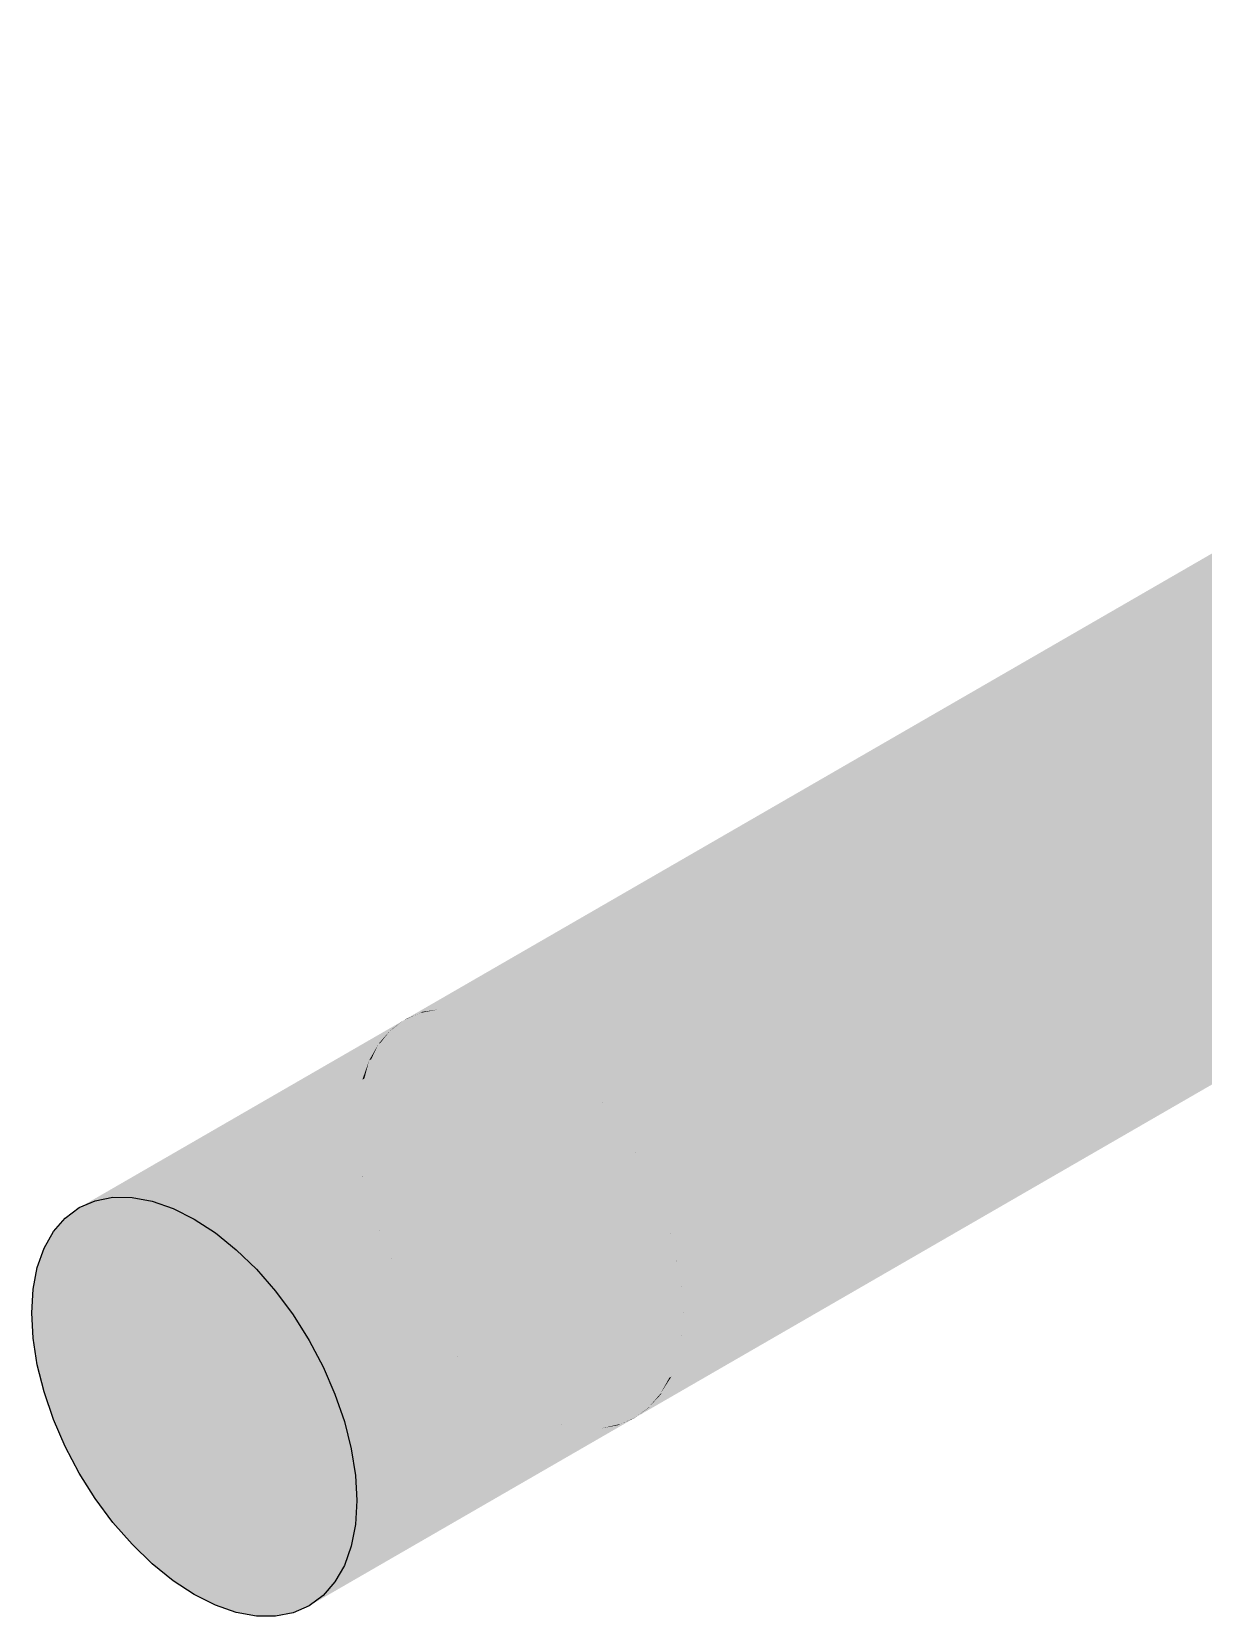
# Model space of a CAD drawing. Extents: x 0 to 297, y 0 to 210.
# Drawn here: x 192.67 to 223.25, y 126.83 to 168.17 of the extents above; entities that cross this region are included whole.
import ezdxf

# ---------------------------------------------------------------- set-up
doc = ezdxf.new("R2010")
doc.units = 0
doc.layers.add('SOMBRA', color=8, linetype='CONTINUOUS')
doc.layers.add('VISIBLE', color=7, linetype='CONTINUOUS')

msp = doc.modelspace()

# ---------------------------------------------------------------- linework, layer by layer
at = {"layer": 'SOMBRA', "color": 254}
for points in [[(246.5897, 167.9034), (246.2243, 167.6332), (202.0839, 142.1487)], [(202.3956, 142.3879), (246.5897, 167.9034), (202.0839, 142.1487)], [(246.5902, 167.9036), (246.5897, 167.9034), (202.3956, 142.3879)], [(246.5902, 167.9036), (202.3956, 142.3879), (202.4497, 142.419)], [(247.007, 168.085), (246.5902, 167.9036), (202.4497, 142.419)], [(202.8128, 142.5695), (247.007, 168.085), (202.4497, 142.419)], [(247.0075, 168.0851), (247.007, 168.085), (202.8128, 142.5695)], [(247.0075, 168.0851), (202.8128, 142.5695), (202.8671, 142.6007)], [(247.4684, 168.1746), (247.0075, 168.0851), (202.8671, 142.6007)], [(203.2742, 142.6591), (247.4684, 168.1746), (202.8671, 142.6007)], [(247.9661, 168.1707), (247.4684, 168.1746), (203.2742, 142.6591)], [(203.772, 142.6552), (247.9661, 168.1707), (203.2742, 142.6591)], [(248.4917, 168.0733), (247.9661, 168.1707), (203.772, 142.6552)], [(204.2975, 142.5578), (248.4917, 168.0733), (203.772, 142.6552)], [(249.036, 167.884), (248.4917, 168.0733), (204.2975, 142.5578)], [(204.8418, 142.3685), (249.036, 167.884), (204.2975, 142.5578)], [(249.5897, 167.6062), (249.036, 167.884), (204.8418, 142.3685)], [(246.2238, 167.6329), (245.9159, 167.2785), (201.7755, 141.7941)], [(202.0296, 142.1174), (246.2238, 167.6329), (201.7755, 141.7941)], [(246.2243, 167.6332), (246.2238, 167.6329), (202.0296, 142.1174)], [(246.2243, 167.6332), (202.0296, 142.1174), (202.0839, 142.1487)], [(205.3956, 142.0907), (249.5897, 167.6062), (204.8418, 142.3685)], [(250.1435, 167.2446), (249.5897, 167.6062), (205.3956, 142.0907)], [(245.9155, 167.2781), (245.6703, 166.8456), (201.5297, 141.3609)], [(201.7213, 141.7625), (245.9155, 167.2781), (201.5297, 141.3609)], [(245.9159, 167.2785), (245.9155, 167.2781), (201.7213, 141.7625)], [(245.9159, 167.2785), (201.7213, 141.7625), (201.7755, 141.7941)], [(205.9493, 141.7291), (250.1435, 167.2446), (205.3956, 142.0907)], [(250.6878, 166.8053), (250.1435, 167.2446), (205.9493, 141.7291)], [(245.67, 166.845), (245.4919, 166.3418), (201.3515, 140.8574)], [(201.4759, 141.3295), (245.67, 166.845), (201.3515, 140.8574)], [(245.6703, 166.8456), (245.67, 166.845), (201.4759, 141.3295)], [(245.6703, 166.8456), (201.4759, 141.3295), (201.5297, 141.3609)], [(206.4936, 141.2898), (250.6878, 166.8053), (205.9493, 141.7291)], [(251.2133, 166.2959), (250.6878, 166.8053), (206.4936, 141.2898)], [(245.4917, 166.3412), (245.3835, 165.7759), (201.243, 140.2914)], [(201.2975, 140.8257), (245.4917, 166.3412), (201.243, 140.2914)], [(245.4919, 166.3418), (245.4917, 166.3412), (201.2975, 140.8257)], [(245.4919, 166.3418), (201.2975, 140.8257), (201.3515, 140.8574)], [(207.0191, 140.7804), (251.2133, 166.2959), (206.4936, 141.2898)], [(245.3835, 165.7759), (245.3834, 165.7752), (201.1892, 140.2597)], [(245.3835, 165.7759), (201.1892, 140.2597), (201.243, 140.2914)], [(203.2742, 142.6591), (202.8128, 142.5695), (194.3275, 137.6705)], [(194.789, 137.7601), (203.2742, 142.6591), (194.3275, 137.6705)], [(203.772, 142.6552), (203.2742, 142.6591), (194.789, 137.7601)], [(195.2867, 137.7562), (203.772, 142.6552), (194.789, 137.7601)], [(204.2975, 142.5578), (203.772, 142.6552), (195.2867, 137.7562)], [(203.2742, 142.6591), (202.8671, 142.6007), (202.8134, 142.5696)], [(202.3956, 142.3879), (202.0296, 142.1174), (193.5444, 137.2184)], [(193.9103, 137.4889), (202.3956, 142.3879), (193.5444, 137.2184)], [(202.8128, 142.5695), (202.3956, 142.3879), (193.9103, 137.4889)], [(194.3275, 137.6705), (202.8128, 142.5695), (193.9103, 137.4889)], [(195.8122, 137.6588), (204.2975, 142.5578), (195.2867, 137.7562)], [(204.8418, 142.3685), (204.2975, 142.5578), (195.8122, 137.6588)], [(196.3565, 137.4695), (204.8418, 142.3685), (195.8122, 137.6588)], [(205.3956, 142.0907), (204.8418, 142.3685), (196.3565, 137.4695)], [(202.3956, 142.3879), (202.0839, 142.1487), (202.0301, 142.1177)], [(202.4497, 142.419), (202.3956, 142.3879), (202.3961, 142.3881)], [(202.8128, 142.5695), (202.4497, 142.419), (202.3961, 142.3881)], [(202.8671, 142.6007), (202.8128, 142.5695), (202.8134, 142.5696)], [(202.0296, 142.1174), (201.7213, 141.7625), (193.236, 136.8636)], [(193.5444, 137.2184), (202.0296, 142.1174), (193.236, 136.8636)], [(196.9103, 137.1917), (205.3956, 142.0907), (196.3565, 137.4695)], [(205.9493, 141.7291), (205.3956, 142.0907), (196.9103, 137.1917)], [(202.0296, 142.1174), (201.7755, 141.7941), (201.7217, 141.763)], [(202.0839, 142.1487), (202.0296, 142.1174), (202.0301, 142.1177)], [(201.7213, 141.7625), (201.4759, 141.3295), (192.9906, 136.4305)], [(193.236, 136.8636), (201.7213, 141.7625), (192.9906, 136.4305)], [(197.464, 136.8301), (205.9493, 141.7291), (196.9103, 137.1917)], [(206.4936, 141.2898), (205.9493, 141.7291), (197.464, 136.8301)], [(201.7213, 141.7625), (201.5297, 141.3609), (201.4762, 141.33)], [(201.7755, 141.7941), (201.7213, 141.7625), (201.7217, 141.763)], [(201.4759, 141.3295), (201.2975, 140.8257), (192.8122, 135.9267)], [(192.9906, 136.4305), (201.4759, 141.3295), (192.8122, 135.9267)], [(198.0083, 136.3908), (206.4936, 141.2898), (197.464, 136.8301)], [(207.0191, 140.7804), (206.4936, 141.2898), (198.0083, 136.3908)], [(201.4759, 141.3295), (201.3515, 140.8574), (201.2977, 140.8263)], [(201.5297, 141.3609), (201.4759, 141.3295), (201.4762, 141.33)], [(201.2975, 140.8257), (201.1892, 140.2597), (192.7039, 135.3607)], [(192.8122, 135.9267), (201.2975, 140.8257), (192.7039, 135.3607)], [(198.5339, 135.8814), (207.0191, 140.7804), (198.0083, 136.3908)], [(201.2975, 140.8257), (201.243, 140.2914), (201.1893, 140.2604)], [(201.3515, 140.8574), (201.2975, 140.8257), (201.2977, 140.8263)], [(201.243, 140.2914), (201.1892, 140.2597), (201.1893, 140.2604)]]:
    msp.add_solid(points, dxfattribs=at)
at = {"layer": 'SOMBRA', "color": 253}
for points in [[(251.7104, 165.7258), (251.2133, 166.2959), (207.0191, 140.7804)], [(201.1892, 140.2597), (245.3834, 165.7752), (201.2069, 139.6731)], [(245.3834, 165.7752), (245.3471, 165.1575), (201.2069, 139.6731)], [(251.7104, 165.7258), (207.0191, 140.7804), (251.6567, 165.6948)], [(251.6567, 165.6948), (207.0191, 140.7804), (207.5163, 140.2103)], [(207.5169, 140.2096), (251.6567, 165.6948), (207.5163, 140.2103)], [(251.7116, 165.7244), (251.711, 165.7251), (207.5169, 140.2096)], [(207.5169, 140.2096), (251.711, 165.7251), (251.6567, 165.6948)], [(251.7116, 165.7244), (207.5169, 140.2096), (207.5713, 140.24)], [(252.1725, 165.1027), (251.7116, 165.7244), (207.5713, 140.24)], [(245.3471, 165.1575), (245.3471, 165.1567), (201.1529, 139.6412)], [(245.3471, 165.1575), (201.1529, 139.6412), (201.2069, 139.6731)], [(201.1529, 139.6412), (245.3471, 165.1567), (201.2428, 139.0126)], [(245.3471, 165.1567), (245.3833, 164.4971), (201.2428, 139.0126)], [(207.9783, 139.5872), (252.1725, 165.1027), (207.5713, 140.24)], [(252.173, 165.1019), (252.1725, 165.1027), (207.9783, 139.5872)], [(252.173, 165.1019), (207.9783, 139.5872), (208.0326, 139.6175)], [(252.5897, 164.4393), (252.173, 165.1019), (208.0326, 139.6175)], [(245.3833, 164.4971), (245.3834, 164.4963), (201.1892, 138.9808)], [(245.3833, 164.4971), (201.1892, 138.9808), (201.2428, 139.0126)], [(201.1892, 138.9808), (245.3834, 164.4963), (201.3509, 138.3216)], [(245.3834, 164.4963), (245.4915, 163.8062), (201.3509, 138.3216)], [(208.3956, 138.9238), (252.5897, 164.4393), (208.0326, 139.6175)], [(252.5902, 164.4385), (252.5897, 164.4393), (208.3956, 138.9238)], [(252.5902, 164.4385), (208.3956, 138.9238), (208.4496, 138.9539)], [(252.9556, 163.7462), (252.5902, 164.4385), (208.4496, 138.9539)], [(245.4915, 163.8062), (245.4917, 163.8053), (201.2975, 138.2898)], [(245.4915, 163.8062), (201.2975, 138.2898), (201.3509, 138.3216)], [(208.7615, 138.2307), (252.9556, 163.7462), (208.4496, 138.9539)], [(207.5169, 140.2096), (207.0191, 140.7804), (198.5339, 135.8814)], [(201.1892, 140.2597), (201.1529, 139.6412), (192.6676, 134.7422)], [(192.7039, 135.3607), (201.1892, 140.2597), (192.6676, 134.7422)], [(199.0316, 135.3106), (207.5169, 140.2096), (198.5339, 135.8814)], [(207.9783, 139.5872), (207.5169, 140.2096), (199.0316, 135.3106)], [(201.1892, 140.2597), (201.2069, 139.6731), (201.153, 139.642)], [(207.5713, 140.24), (207.5169, 140.2096), (207.5174, 140.2089)], [(207.9783, 139.5872), (207.5713, 140.24), (207.5174, 140.2089)], [(192.6676, 134.7422), (201.1529, 139.6412), (192.7039, 134.0818)], [(201.1529, 139.6412), (201.1892, 138.9808), (192.7039, 134.0818)], [(199.493, 134.6882), (207.9783, 139.5872), (199.0316, 135.3106)], [(208.3956, 138.9238), (207.9783, 139.5872), (199.493, 134.6882)], [(201.2069, 139.6731), (201.1529, 139.6412), (201.153, 139.642)], [(201.1529, 139.6412), (201.2428, 139.0126), (201.1892, 138.9816)], [(208.0326, 139.6175), (207.9783, 139.5872), (207.9788, 139.5864)], [(208.3956, 138.9238), (208.0326, 139.6175), (207.9788, 139.5864)], [(192.7039, 134.0818), (201.1892, 138.9808), (192.8122, 133.3908)], [(201.1892, 138.9808), (201.2975, 138.2898), (192.8122, 133.3908)], [(201.2428, 139.0126), (201.1892, 138.9808), (201.1892, 138.9816)], [(201.1892, 138.9808), (201.3509, 138.3216), (201.2973, 138.2906)], [(208.4496, 138.9539), (208.3956, 138.9238), (208.396, 138.9229)], [(208.7615, 138.2307), (208.4496, 138.9539), (208.396, 138.9229)], [(199.9103, 134.0248), (208.3956, 138.9238), (199.493, 134.6882)], [(208.7615, 138.2307), (208.3956, 138.9238), (199.9103, 134.0248)], [(200.2762, 133.3318), (208.7615, 138.2307), (199.9103, 134.0248)], [(201.3509, 138.3216), (201.2975, 138.2898), (201.2973, 138.2906)]]:
    msp.add_solid(points, dxfattribs=at)
at = {"layer": 'SOMBRA', "color": 252}
for points in [[(201.2975, 138.2898), (245.4917, 163.8053), (201.5295, 137.612)], [(245.4917, 163.8053), (245.6698, 163.0964), (201.5295, 137.612)], [(252.956, 163.7454), (252.9556, 163.7462), (208.7615, 138.2307)], [(252.956, 163.7454), (208.7615, 138.2307), (208.8156, 138.2609)], [(253.264, 163.0354), (252.956, 163.7454), (208.8156, 138.2609)], [(245.6698, 163.0964), (245.67, 163.0955), (201.4759, 137.58)], [(245.6698, 163.0964), (201.4759, 137.58), (201.5295, 137.612)], [(201.4759, 137.58), (245.67, 163.0955), (201.7747, 136.8954)], [(245.67, 163.0955), (245.9152, 162.38), (201.7747, 136.8954)], [(209.0698, 137.5199), (253.264, 163.0354), (208.8156, 138.2609)], [(253.2643, 163.0345), (253.264, 163.0354), (209.0698, 137.5199)], [(253.2643, 163.0345), (209.0698, 137.5199), (209.1238, 137.55)], [(253.5094, 162.319), (253.2643, 163.0345), (209.1238, 137.55)], [(245.9152, 162.38), (245.9155, 162.3791), (201.7213, 136.8636)], [(245.9152, 162.38), (201.7213, 136.8636), (201.7747, 136.8954)], [(201.7213, 136.8636), (245.9155, 162.3791), (202.083, 136.1846)], [(245.9155, 162.3791), (246.2234, 161.6691), (202.083, 136.1846)], [(209.3152, 136.8035), (253.5094, 162.319), (209.1238, 137.55)], [(253.5096, 162.3181), (253.5094, 162.319), (209.3152, 136.8035)], [(253.5096, 162.3181), (209.3152, 136.8035), (209.3693, 136.8337)], [(253.6878, 161.6092), (253.5096, 162.3181), (209.3693, 136.8337)], [(246.2234, 161.6691), (246.2238, 161.6682), (202.0296, 136.1527)], [(246.2234, 161.6691), (202.0296, 136.1527), (202.083, 136.1846)], [(202.0296, 136.1527), (246.2238, 161.6682), (202.4487, 135.4915)], [(246.2238, 161.6682), (246.5893, 160.976), (202.4487, 135.4915)], [(209.4936, 136.0937), (253.6878, 161.6092), (209.3693, 136.8337)], [(253.6879, 161.6083), (253.6878, 161.6092), (209.4936, 136.0937)], [(253.6879, 161.6083), (209.4936, 136.0937), (209.5474, 136.1238)], [(253.7961, 160.9182), (253.6879, 161.6083), (209.5474, 136.1238)], [(246.5893, 160.976), (246.5897, 160.9752), (202.3956, 135.4597)], [(246.5893, 160.976), (202.3956, 135.4597), (202.4487, 135.4915)], [(202.3956, 135.4597), (246.5897, 160.9752), (202.8661, 134.8281)], [(246.5897, 160.9752), (247.0065, 160.3126), (202.8661, 134.8281)], [(209.6019, 135.4026), (253.7961, 160.9182), (209.5474, 136.1238)], [(253.7961, 160.9174), (253.7961, 160.9182), (209.6019, 135.4026)], [(253.7961, 160.9174), (209.6019, 135.4026), (209.6556, 135.4328)], [(253.8324, 160.2578), (253.7961, 160.9174), (209.6556, 135.4328)], [(247.0065, 160.3126), (247.007, 160.3118), (202.8128, 134.7963)], [(247.0065, 160.3126), (202.8128, 134.7963), (202.8661, 134.8281)], [(202.8128, 134.7963), (247.007, 160.3118), (203.3275, 134.2057)], [(247.007, 160.3118), (247.4678, 159.6901), (203.3275, 134.2057)], [(253.8323, 160.257), (253.8324, 160.2578), (209.6382, 134.7422)], [(209.6382, 134.7422), (253.8324, 160.2578), (209.6556, 135.4328)], [(253.8323, 160.257), (209.6382, 134.7422), (209.6921, 134.7726)], [(253.7961, 159.6393), (253.8323, 160.257), (209.6921, 134.7726)], [(247.4678, 159.6901), (247.4684, 159.6894), (203.2742, 134.1738)], [(247.4678, 159.6901), (203.2742, 134.1738), (203.3275, 134.2057)], [(203.2742, 134.1738), (247.4684, 159.6894), (203.8249, 133.6346)], [(247.4684, 159.6894), (247.9655, 159.1193), (203.8249, 133.6346)], [(253.7959, 159.6386), (253.7961, 159.6393), (209.6019, 134.1238)], [(209.6019, 134.1238), (253.7961, 159.6393), (209.6921, 134.7726)], [(253.7959, 159.6386), (209.6019, 134.1238), (209.6554, 134.154)], [(253.6878, 159.0733), (253.7959, 159.6386), (209.6554, 134.154)], [(247.9655, 159.1193), (247.9661, 159.1186), (203.772, 133.603)], [(247.9655, 159.1193), (203.772, 133.603), (203.8249, 133.6346)], [(203.772, 133.603), (247.9661, 159.1186), (204.3506, 133.1253)], [(247.9661, 159.1186), (248.491, 158.6098), (204.3506, 133.1253)], [(253.6876, 159.0727), (253.6878, 159.0733), (209.4936, 133.5578)], [(209.4936, 133.5578), (253.6878, 159.0733), (209.6554, 134.154)], [(253.6876, 159.0727), (209.4936, 133.5578), (209.5472, 133.5882)], [(253.5094, 158.5695), (253.6876, 159.0727), (209.5472, 133.5882)], [(248.491, 158.6098), (248.4917, 158.6092), (204.2975, 133.0937)], [(248.491, 158.6098), (204.2975, 133.0937), (204.3506, 133.1253)], [(204.2975, 133.0937), (248.4917, 158.6092), (204.8947, 132.6859)], [(248.4917, 158.6092), (249.0353, 158.1704), (204.8947, 132.6859)], [(253.5091, 158.5689), (253.5094, 158.5695), (209.3152, 133.0539)], [(209.3152, 133.0539), (253.5094, 158.5695), (209.5472, 133.5882)], [(253.5091, 158.5689), (209.3152, 133.0539), (209.3685, 133.0843)], [(253.264, 158.1364), (253.5091, 158.5689), (209.3685, 133.0843)], [(249.0353, 158.1704), (249.036, 158.1699), (204.8418, 132.6544)], [(249.0353, 158.1704), (204.8418, 132.6544), (204.8947, 132.6859)], [(204.8418, 132.6544), (249.036, 158.1699), (205.4488, 132.3243)], [(249.036, 158.1699), (249.5891, 157.8087), (205.4488, 132.3243)], [(253.2636, 158.136), (253.264, 158.1364), (209.0698, 132.6209)], [(209.0698, 132.6209), (253.264, 158.1364), (209.3685, 133.0843)], [(253.2636, 158.136), (209.0698, 132.6209), (209.1233, 132.6516)], [(252.9556, 157.7816), (253.2636, 158.136), (209.1233, 132.6516)], [(249.5891, 157.8087), (249.5897, 157.8083), (205.3956, 132.2928)], [(249.5891, 157.8087), (205.3956, 132.2928), (205.4488, 132.3243)], [(205.3956, 132.2928), (249.5897, 157.8083), (206.0023, 132.0462)], [(249.5897, 157.8083), (250.1428, 157.5308), (206.0023, 132.0462)], [(252.9552, 157.7813), (252.9556, 157.7816), (208.7615, 132.2661)], [(208.7615, 132.2661), (252.9556, 157.7816), (209.1233, 132.6516)], [(252.9552, 157.7813), (208.7615, 132.2661), (208.8148, 132.2968)], [(252.5897, 157.5111), (252.9552, 157.7813), (208.8148, 132.2968)], [(250.1428, 157.5308), (250.1435, 157.5305), (205.9493, 132.0149)], [(250.1428, 157.5308), (205.9493, 132.0149), (206.0023, 132.0462)], [(205.9493, 132.0149), (250.1435, 157.5305), (206.5466, 131.8569)], [(250.6871, 157.3415), (250.6878, 157.3412), (206.4936, 131.8257)], [(250.6871, 157.3415), (206.4936, 131.8257), (206.5466, 131.8569)], [(206.4936, 131.8257), (250.6878, 157.3412), (207.0723, 131.7595)], [(250.1435, 157.5305), (250.6871, 157.3415), (206.5466, 131.8569)], [(251.2127, 157.2439), (251.2133, 157.2438), (207.0191, 131.7283)], [(251.2127, 157.2439), (207.0191, 131.7283), (207.0723, 131.7595)], [(207.0191, 131.7283), (251.2133, 157.2438), (207.57, 131.7554)], [(250.6878, 157.3412), (251.2127, 157.2439), (207.0723, 131.7595)], [(251.7104, 157.2399), (251.711, 157.2399), (207.5169, 131.7243)], [(251.7104, 157.2399), (207.5169, 131.7243), (207.57, 131.7554)], [(207.5169, 131.7243), (251.711, 157.2399), (208.0315, 131.8449)], [(251.2133, 157.2438), (251.7104, 157.2399), (207.57, 131.7554)], [(252.1719, 157.3294), (252.1725, 157.3295), (207.9783, 131.814)], [(207.9783, 131.814), (252.1725, 157.3295), (208.4486, 132.0263)], [(252.1719, 157.3294), (207.9783, 131.814), (208.0315, 131.8449)], [(251.711, 157.2399), (252.1719, 157.3294), (208.0315, 131.8449)], [(252.5892, 157.5109), (252.5897, 157.5111), (208.3956, 131.9956)], [(208.3956, 131.9956), (252.5897, 157.5111), (208.8148, 132.2968)], [(252.5892, 157.5109), (208.3956, 131.9956), (208.4486, 132.0263)], [(252.1725, 157.3295), (252.5892, 157.5109), (208.4486, 132.0263)], [(192.8122, 133.3908), (201.2975, 138.2898), (192.9906, 132.681)], [(201.2975, 138.2898), (201.4759, 137.58), (192.9906, 132.681)], [(209.0698, 137.5199), (208.7615, 138.2307), (200.2762, 133.3318)], [(201.2975, 138.2898), (201.5295, 137.612), (201.4756, 137.5809)], [(208.8156, 138.2609), (208.7615, 138.2307), (208.7618, 138.2299)], [(209.0698, 137.5199), (208.8156, 138.2609), (208.7618, 138.2299)], [(194.789, 137.7601), (194.3275, 137.6705), (196.9103, 132.2928)], [(195.2867, 137.7562), (194.789, 137.7601), (196.9103, 132.2928)], [(195.8122, 137.6588), (195.2867, 137.7562), (196.9103, 132.2928)], [(192.9906, 132.681), (201.4759, 137.58), (193.236, 131.9646)], [(201.4759, 137.58), (201.7213, 136.8636), (193.236, 131.9646)], [(193.9103, 137.4889), (193.5444, 137.2184), (196.9103, 132.2928)], [(194.3275, 137.6705), (193.9103, 137.4889), (196.9103, 132.2928)], [(196.3565, 137.4695), (195.8122, 137.6588), (196.9103, 132.2928)], [(196.9103, 137.1917), (196.3565, 137.4695), (196.9103, 132.2928)], [(200.5845, 132.6209), (209.0698, 137.5199), (200.2762, 133.3318)], [(209.3152, 136.8035), (209.0698, 137.5199), (200.5845, 132.6209)], [(201.5295, 137.612), (201.4759, 137.58), (201.4756, 137.5809)], [(201.4759, 137.58), (201.7747, 136.8954), (201.721, 136.8644)], [(209.1238, 137.55), (209.0698, 137.5199), (209.0701, 137.519)], [(209.3152, 136.8035), (209.1238, 137.55), (209.0701, 137.519)], [(193.5444, 137.2184), (193.236, 136.8636), (196.9103, 132.2928)], [(197.464, 136.8301), (196.9103, 137.1917), (196.9103, 132.2928)], [(201.7747, 136.8954), (201.7213, 136.8636), (201.721, 136.8644)], [(193.236, 136.8636), (192.9906, 136.4305), (196.9103, 132.2928)], [(193.236, 131.9646), (201.7213, 136.8636), (193.5444, 131.2538)], [(201.7213, 136.8636), (202.0296, 136.1527), (193.5444, 131.2538)], [(198.0083, 136.3908), (197.464, 136.8301), (196.9103, 132.2928)], [(200.83, 131.9045), (209.3152, 136.8035), (200.5845, 132.6209)], [(209.4936, 136.0937), (209.3152, 136.8035), (200.83, 131.9045)], [(201.7213, 136.8636), (202.083, 136.1846), (202.0293, 136.1536)], [(209.3693, 136.8337), (209.3152, 136.8035), (209.3155, 136.8026)], [(209.4936, 136.0937), (209.3693, 136.8337), (209.3155, 136.8026)], [(192.9906, 136.4305), (192.8122, 135.9267), (196.9103, 132.2928)], [(193.5444, 131.2538), (202.0296, 136.1527), (193.9103, 130.5607)], [(202.0296, 136.1527), (202.3956, 135.4597), (193.9103, 130.5607)], [(198.5339, 135.8814), (198.0083, 136.3908), (196.9103, 132.2928)], [(201.0083, 131.1947), (209.4936, 136.0937), (200.83, 131.9045)], [(209.6019, 135.4026), (209.4936, 136.0937), (201.0083, 131.1947)], [(202.083, 136.1846), (202.0296, 136.1527), (202.0293, 136.1536)], [(202.0296, 136.1527), (202.4487, 135.4915), (202.3951, 135.4605)], [(209.5474, 136.1238), (209.4936, 136.0937), (209.4938, 136.0928)], [(209.6019, 135.4026), (209.5474, 136.1238), (209.4938, 136.0928)], [(192.8122, 135.9267), (192.7039, 135.3607), (196.9103, 132.2928)], [(199.0316, 135.3106), (198.5339, 135.8814), (196.9103, 132.2928)], [(192.7039, 135.3607), (192.6676, 134.7422), (196.9103, 132.2928)], [(193.9103, 130.5607), (202.3956, 135.4597), (194.3275, 129.8973)], [(202.3956, 135.4597), (202.8128, 134.7963), (194.3275, 129.8973)], [(199.493, 134.6882), (199.0316, 135.3106), (196.9103, 132.2928)], [(201.1166, 130.5037), (209.6019, 135.4026), (201.0083, 131.1947)], [(209.6382, 134.7422), (209.6019, 135.4026), (201.1166, 130.5037)], [(202.4487, 135.4915), (202.3956, 135.4597), (202.3951, 135.4605)], [(202.3956, 135.4597), (202.8661, 134.8281), (202.8123, 134.7971)], [(209.6382, 134.7422), (209.6556, 135.4328), (209.6019, 135.4018)], [(209.6556, 135.4328), (209.6019, 135.4026), (209.6019, 135.4018)], [(202.8661, 134.8281), (202.8128, 134.7963), (202.8123, 134.7971)], [(192.6676, 134.7422), (192.7039, 134.0818), (196.9103, 132.2928)], [(194.3275, 129.8973), (202.8128, 134.7963), (194.789, 129.2749)], [(202.8128, 134.7963), (203.2742, 134.1738), (194.789, 129.2749)], [(199.9103, 134.0248), (199.493, 134.6882), (196.9103, 132.2928)], [(201.1529, 129.8433), (209.6382, 134.7422), (201.1166, 130.5037)], [(209.6019, 134.1238), (209.6382, 134.7422), (201.1529, 129.8433)], [(202.8128, 134.7963), (203.3275, 134.2057), (203.2737, 134.1746)], [(209.6019, 134.1238), (209.6921, 134.7726), (209.6382, 134.7415)], [(209.6921, 134.7726), (209.6382, 134.7422), (209.6382, 134.7415)], [(192.7039, 134.0818), (192.8122, 133.3908), (196.9103, 132.2928)], [(194.789, 129.2749), (203.2742, 134.1738), (195.2867, 128.7041)], [(203.2742, 134.1738), (203.772, 133.603), (195.2867, 128.7041)], [(200.2762, 133.3318), (199.9103, 134.0248), (196.9103, 132.2928)], [(209.4936, 133.5578), (209.6019, 134.1238), (201.1166, 129.2248)], [(201.1166, 129.2248), (209.6019, 134.1238), (201.1529, 129.8433)], [(203.3275, 134.2057), (203.2742, 134.1738), (203.2737, 134.1746)], [(203.2742, 134.1738), (203.8249, 133.6346), (203.7714, 133.6037)], [(209.4936, 133.5578), (209.6554, 134.154), (209.6018, 134.1231)], [(209.6554, 134.154), (209.6019, 134.1238), (209.6018, 134.1231)], [(195.2867, 128.7041), (203.772, 133.603), (195.8122, 128.1947)], [(203.772, 133.603), (204.2975, 133.0937), (195.8122, 128.1947)], [(203.8249, 133.6346), (203.772, 133.603), (203.7714, 133.6037)], [(203.772, 133.603), (204.3506, 133.1253), (204.2968, 133.0943)], [(209.3152, 133.0539), (209.5472, 133.5882), (209.4934, 133.5571)], [(209.5472, 133.5882), (209.4936, 133.5578), (209.4934, 133.5571)], [(192.8122, 133.3908), (192.9906, 132.681), (196.9103, 132.2928)], [(200.5845, 132.6209), (200.2762, 133.3318), (196.9103, 132.2928)], [(209.3152, 133.0539), (209.4936, 133.5578), (201.0083, 128.6588)], [(201.0083, 128.6588), (209.4936, 133.5578), (201.1166, 129.2248)], [(195.8122, 128.1947), (204.2975, 133.0937), (196.3565, 127.7554)], [(204.2975, 133.0937), (204.8418, 132.6544), (196.3565, 127.7554)], [(209.0698, 132.6209), (209.3152, 133.0539), (200.83, 128.155)], [(200.83, 128.155), (209.3152, 133.0539), (201.0083, 128.6588)], [(204.3506, 133.1253), (204.2975, 133.0937), (204.2968, 133.0943)], [(204.2975, 133.0937), (204.8947, 132.6859), (204.8411, 132.6549)], [(209.0698, 132.6209), (209.3685, 133.0843), (209.3149, 133.0534)], [(209.3685, 133.0843), (209.3152, 133.0539), (209.3149, 133.0534)], [(192.9906, 132.681), (193.236, 131.9646), (196.9103, 132.2928)], [(196.3565, 127.7554), (204.8418, 132.6544), (196.9103, 127.3938)], [(204.8418, 132.6544), (205.3956, 132.2928), (196.9103, 127.3938)], [(200.83, 131.9045), (200.5845, 132.6209), (196.9103, 132.2928)], [(208.7615, 132.2661), (209.0698, 132.6209), (200.5845, 127.7219)], [(200.5845, 127.7219), (209.0698, 132.6209), (200.83, 128.155)], [(204.8947, 132.6859), (204.8418, 132.6544), (204.8411, 132.6549)], [(204.8418, 132.6544), (205.4488, 132.3243), (205.3949, 132.2932)], [(205.4488, 132.3243), (205.3956, 132.2928), (205.3949, 132.2932)], [(208.7615, 132.2661), (209.1233, 132.6516), (209.0694, 132.6205)], [(209.1233, 132.6516), (209.0698, 132.6209), (209.0694, 132.6205)], [(193.236, 131.9646), (193.5444, 131.2538), (196.9103, 132.2928)], [(193.5444, 131.2538), (193.9103, 130.5607), (196.9103, 132.2928)], [(193.9103, 130.5607), (194.3275, 129.8973), (196.9103, 132.2928)], [(194.3275, 129.8973), (194.789, 129.2749), (196.9103, 132.2928)], [(194.789, 129.2749), (195.2867, 128.7041), (196.9103, 132.2928)], [(195.2867, 128.7041), (195.8122, 128.1947), (196.9103, 132.2928)], [(195.8122, 128.1947), (196.3565, 127.7554), (196.9103, 132.2928)], [(196.3565, 127.7554), (196.9103, 127.3938), (196.9103, 132.2928)], [(196.9103, 127.3938), (205.3956, 132.2928), (197.464, 127.116)], [(196.9103, 127.3938), (197.464, 127.116), (196.9103, 132.2928)], [(197.464, 127.116), (198.0083, 126.9267), (196.9103, 132.2928)], [(198.0083, 126.9267), (198.5339, 126.8293), (196.9103, 132.2928)], [(198.5339, 126.8293), (199.0316, 126.8254), (196.9103, 132.2928)], [(199.0316, 126.8254), (199.493, 126.915), (196.9103, 132.2928)], [(199.493, 126.915), (199.9103, 127.0966), (196.9103, 132.2928)], [(199.9103, 127.0966), (200.2762, 127.3671), (196.9103, 132.2928)], [(200.2762, 127.3671), (200.5845, 127.7219), (196.9103, 132.2928)], [(200.5845, 127.7219), (200.83, 128.155), (196.9103, 132.2928)], [(200.83, 128.155), (201.0083, 128.6588), (196.9103, 132.2928)], [(201.0083, 128.6588), (201.1166, 129.2248), (196.9103, 132.2928)], [(201.1166, 129.2248), (201.1529, 129.8433), (196.9103, 132.2928)], [(201.1529, 129.8433), (201.1166, 130.5037), (196.9103, 132.2928)], [(201.1166, 130.5037), (201.0083, 131.1947), (196.9103, 132.2928)], [(201.0083, 131.1947), (200.83, 131.9045), (196.9103, 132.2928)], [(205.3956, 132.2928), (205.9493, 132.0149), (197.464, 127.116)], [(197.464, 127.116), (205.9493, 132.0149), (198.0083, 126.9267)], [(205.9493, 132.0149), (206.4936, 131.8257), (198.0083, 126.9267)], [(207.9783, 131.814), (208.3956, 131.9956), (199.9103, 127.0966)], [(199.9103, 127.0966), (208.3956, 131.9956), (200.2762, 127.3671)], [(208.3956, 131.9956), (208.7615, 132.2661), (200.2762, 127.3671)], [(200.2762, 127.3671), (208.7615, 132.2661), (200.5845, 127.7219)], [(205.3956, 132.2928), (206.0023, 132.0462), (205.9487, 132.0153)], [(206.0023, 132.0462), (205.9493, 132.0149), (205.9487, 132.0153)], [(205.9493, 132.0149), (206.5466, 131.8569), (206.493, 131.8259)], [(207.9783, 131.814), (208.4486, 132.0263), (208.395, 131.9954)], [(208.4486, 132.0263), (208.3956, 131.9956), (208.395, 131.9954)], [(208.3956, 131.9956), (208.8148, 132.2968), (208.761, 132.2658)], [(208.8148, 132.2968), (208.7615, 132.2661), (208.761, 132.2658)], [(198.0083, 126.9267), (206.4936, 131.8257), (198.5339, 126.8293)], [(206.4936, 131.8257), (207.0191, 131.7283), (198.5339, 126.8293)], [(198.5339, 126.8293), (207.0191, 131.7283), (199.0316, 126.8254)], [(207.0191, 131.7283), (207.5169, 131.7243), (199.0316, 126.8254)], [(199.0316, 126.8254), (207.5169, 131.7243), (199.493, 126.915)], [(207.5169, 131.7243), (207.9783, 131.814), (199.493, 126.915)], [(199.493, 126.915), (207.9783, 131.814), (199.9103, 127.0966)], [(206.5466, 131.8569), (206.4936, 131.8257), (206.493, 131.8259)], [(206.4936, 131.8257), (207.0723, 131.7595), (207.0185, 131.7284)], [(207.0723, 131.7595), (207.0191, 131.7283), (207.0185, 131.7284)], [(207.0191, 131.7283), (207.57, 131.7554), (207.5163, 131.7243)], [(207.57, 131.7554), (207.5169, 131.7243), (207.5163, 131.7243)], [(207.5169, 131.7243), (208.0315, 131.8449), (207.9777, 131.8138)], [(208.0315, 131.8449), (207.9783, 131.814), (207.9777, 131.8138)]]:
    msp.add_solid(points, dxfattribs=at)
at = {"layer": 'VISIBLE'}
for p, q in [((201.2975, 138.2898), (201.2973, 138.2906)), ((194.3275, 137.6705), (194.789, 137.7601)), ((194.789, 137.7601), (195.2867, 137.7562)), ((195.2867, 137.7562), (195.8122, 137.6588)), ((193.5444, 137.2184), (193.9103, 137.4889)), ((193.9103, 137.4889), (194.3275, 137.6705)), ((195.8122, 137.6588), (196.3565, 137.4695)), ((196.3565, 137.4695), (196.9103, 137.1917)), ((193.236, 136.8636), (193.5444, 137.2184)), ((196.9103, 137.1917), (197.464, 136.8301)), ((192.9906, 136.4305), (193.236, 136.8636)), ((197.464, 136.8301), (198.0083, 136.3908)), ((192.8122, 135.9267), (192.9906, 136.4305)), ((198.0083, 136.3908), (198.5339, 135.8814)), ((209.4936, 136.0937), (209.4938, 136.0928)), ((192.7039, 135.3607), (192.8122, 135.9267)), ((198.5339, 135.8814), (199.0316, 135.3106)), ((192.6676, 134.7422), (192.7039, 135.3607)), ((199.0316, 135.3106), (199.493, 134.6882)), ((192.7039, 134.0818), (192.6676, 134.7422)), ((199.493, 134.6882), (199.9103, 134.0248)), ((192.8122, 133.3908), (192.7039, 134.0818)), ((199.9103, 134.0248), (200.2762, 133.3318)), ((192.9906, 132.681), (192.8122, 133.3908)), ((200.2762, 133.3318), (200.5845, 132.6209)), ((193.236, 131.9646), (192.9906, 132.681)), ((200.5845, 132.6209), (200.83, 131.9045)), ((193.5444, 131.2538), (193.236, 131.9646)), ((200.83, 131.9045), (201.0083, 131.1947)), ((206.4936, 131.8257), (206.493, 131.8259)), ((193.9103, 130.5607), (193.5444, 131.2538)), ((201.0083, 131.1947), (201.1166, 130.5037)), ((194.3275, 129.8973), (193.9103, 130.5607)), ((201.1166, 130.5037), (201.1529, 129.8433)), ((194.789, 129.2749), (194.3275, 129.8973)), ((201.1529, 129.8433), (201.1166, 129.2248)), ((195.2867, 128.7041), (194.789, 129.2749)), ((201.1166, 129.2248), (201.0083, 128.6588)), ((195.8122, 128.1947), (195.2867, 128.7041)), ((201.0083, 128.6588), (200.83, 128.155)), ((196.3565, 127.7554), (195.8122, 128.1947)), ((200.83, 128.155), (200.5845, 127.7219)), ((196.9103, 127.3938), (196.3565, 127.7554)), ((197.464, 127.116), (196.9103, 127.3938)), ((200.2762, 127.3671), (199.9103, 127.0966)), ((200.5845, 127.7219), (200.2762, 127.3671)), ((198.0083, 126.9267), (197.464, 127.116)), ((199.9103, 127.0966), (199.493, 126.915)), ((198.5339, 126.8293), (198.0083, 126.9267)), ((199.0316, 126.8254), (198.5339, 126.8293)), ((199.493, 126.915), (199.0316, 126.8254))]:
    msp.add_line(p, q, dxfattribs=at)

doc.saveas('drawing.dxf')
